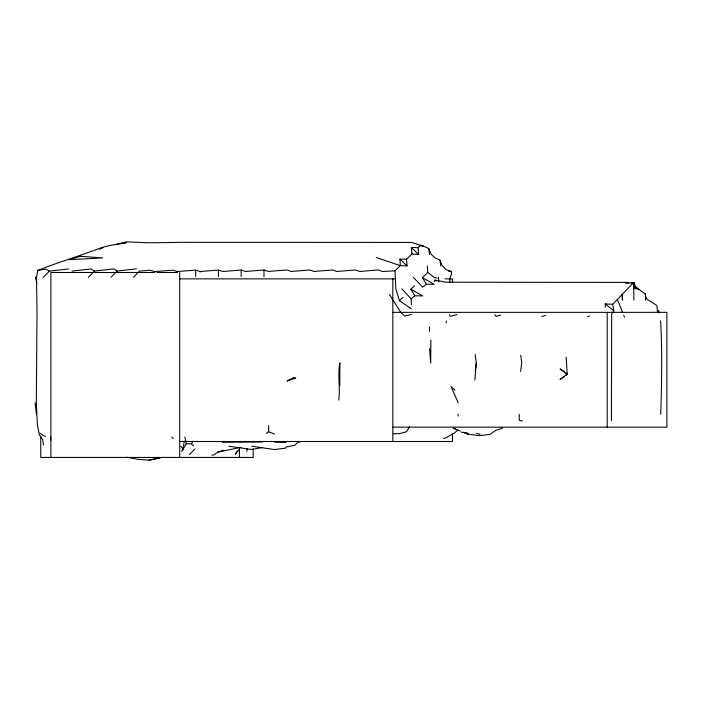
<?xml version="1.0" encoding="UTF-8"?>
<svg xmlns="http://www.w3.org/2000/svg" width="702" height="702" viewBox="0 0 702 702"><rect width="100%" height="100%" fill="white"/><g stroke="black" fill="none" stroke-linecap="round" stroke-linejoin="round"><path stroke-width="1.05" d="M622.393 294.392L622.384 300.114L622.209 294.392L633.248 282.95L634.125 282.88L635.749 288.715L638.838 289.347L645.498 294.068L645.463 300.114M339.803 385.661L339.873 362.846C337.425 375.237 340.47 387.609 338.741 400.052M633.827 300.114L633.845 282.95M611.398 420.682L611.679 314.18L613.873 310.837L612.697 304.273L622.209 294.392M430.879 340.014L430.703 363.118L429.571 348.613M449.868 282.283L449.964 277.992L451.395 274.649L451.395 271.507L446.042 269.647L442.207 265.654L439.97 260.117L434.757 257.801L431.01 254.01L428.773 248.534L423.35 246.112L411.354 242.427L183.24 242.322L149.026 242.813L126.211 241.83L115.962 244.603M446.182 323.008L446.323 320.946M474.894 379.957L476.281 362.829L475.157 354.58M246.814 451.447L247.122 448.394M475.21 371.086L476.281 362.829M520.621 371.455L521.753 362.837L520.744 355.282M182.257 450.491L183.134 448.71L184.24 441.251M68.594 268.954L49.438 271.13L45.928 269.147L37.811 270.314L36.478 277.308L37.031 311.521L36.32 402.772L37.443 425.579L38.935 432.625L45.376 436.653M181.792 451.386L186.284 443.752L184.88 436.986M434.169 281.616L434.915 280.124L445.77 282.204L628.895 282.415M409.599 426.588L406.511 431.756L399.947 433.564L393.418 433.775M186.284 443.752L191.435 443.752L192.962 441.207M235.688 453.615L237.311 450.956M235.152 454.501L239.479 449.28M427.29 265.9L427.746 272.455L422.385 277.702L426.439 284.222L434.169 284.275L422.385 277.702M133.45 277.308L139.54 271.042L150.114 270.252L154.642 271.56L172.867 270.191L177.352 271.516L195.647 270.147L200.114 271.49L218.427 270.103L222.876 271.463L241.216 270.059L245.647 271.446L263.996 270.016L268.41 271.428L286.828 269.998L291.251 271.446L309.652 269.989L314.092 271.463L332.485 269.972L336.934 271.481L355.317 269.963L359.784 271.498L378.159 269.945L382.634 271.516L395.024 270.805L400.324 265.637L407.072 265.9L406.572 259.222L411.898 254.001L418.603 254.493L418.085 247.666L419.989 245.832L423.35 246.112M110.969 277.308L117.058 271.069L136.486 268.831M189.496 454.501L194.875 449.026M88.355 277.308L94.542 271.086L113.873 268.875L117.058 271.069M43.261 277.308L49.438 271.13M411.354 308.783L399.482 300.728L402.966 297.341M410.837 289.224L422.762 295.928L414.829 295.796L410.837 289.224L414.452 285.802M565.917 375.438L567.181 374.254L566.163 357.028M411.354 304.58L411.161 298.815L414.829 295.796M457.932 430.115L453.861 433.371L445.577 438.022L443.436 438.417M644.936 294.507L645.498 294.068M426.439 284.222L422.683 287.136L413.285 277.299M565.917 372.946L567.181 374.254L559.994 379.528L564.232 376.605M223.736 450.28L217.594 452.202L213.882 454.922L211.837 455.124M266.418 433.362L268.682 431.748L268.629 425.579M93.822 250.737C103.685 245.919 115.33 244.515 126.211 242.664L121.086 243.831M99.605 249.201L103.58 247.481M92.875 250.737C74.737 257.634 56.107 262.899 38.18 270.375L37.811 270.314M502.606 428.08L495.77 430.344L490.066 434.371L479.791 435.626L468.05 434.248L463.153 432.265M587.6 316.672L589.689 316.04M541.839 316.514L545.489 315.47M500.745 315.128L496.103 316.383L494.91 314.821M456.984 314.584L450.386 316.269L449.236 314.733M411.354 314.487L404.677 316.075L400.509 311.978L389.443 294.419M217.594 452.202L240.926 447.341M127.246 457.256L137.618 459.266L149.026 460.17L160.425 457.765M149.026 460.17L160.425 457.783M285.889 447.104L294.866 445.235L298.122 442.12L300.096 442.006M262.688 447.472L251.676 449.534L228.861 446.218M285.889 448.069L274.491 449.552L251.676 446.235M71.999 271.112L91.242 268.919L94.542 271.086M262.258 441.997L222.385 442.286M625.649 283.345L633.248 282.95L633.853 288.715M154.607 272.49L50.895 272.49L50.895 457.441M156.792 272.49L177.536 272.49M179.721 278.87L394.989 278.87M444.919 278.87L452.518 278.87L452.518 282.143M392.822 312.346L666.9 312.346L666.9 427.149L392.822 427.149M179.721 441.497L452.518 441.497L452.518 433.862M376.263 257.537L400.324 265.637L399.947 259.143L406.572 259.222M411.898 254.001L411.354 247.499L418.085 247.666M274.491 442.163L285.889 442.506M605.256 307.204L605.256 303.94L612.697 304.273M631.124 282.599L634.125 282.88M448.481 271.2L451.395 271.507M455.501 428.676L453.369 428.299L460.222 431.072M461.389 432.107L468.383 433.441M522.367 421.06L519.313 420.41L519.199 414.18M437.074 278.141L434.371 277.474L427.746 272.455M476.553 433.345L480.133 434.266M268.682 431.748L274.491 434.082M564.259 371.797L560.099 368.91L567.181 374.254M605.256 303.94L613.873 310.837M434.915 280.124L436.354 281.274M634.213 285.302L638.838 289.347M454.94 390.172L451.079 386.53L458.152 402.772M399.947 259.143L407.072 265.9M411.354 247.499L418.603 254.493M466.707 432.897L468.05 434.248M171.832 436.986L173.341 438.548M180.879 446.367L183.134 448.71M191.435 443.752L193.594 446.016M401.781 288.794L411.161 298.815M634.424 286.969L635.749 288.715M38.821 434.055L42.725 439.759L43.48 445.156M617.453 299.605L622.551 312.329M623.727 315.268L624.517 317.225M645.656 296.314L646.726 299.034L656.923 305.484L657.414 311.521M399.482 300.728L395.788 288.715L395.024 270.805M35.433 277.308L36.82 283.345M457.976 414.18L458.345 416.093M659.011 312.723L658.634 310.679L658.801 312.838M660.547 320.884C662.434 351.904 661.6 383.143 660.775 414.18M439.97 260.117L440.786 265.9M428.773 248.534L429.492 254.493M35.1 402.772L36.434 414.18M50.57 436.986L50.895 440.101M438.425 277.308L438.803 281.651M607.204 312.346L607.204 427.149M429.51 326.851L429.51 331.397M392.822 278.87L392.822 441.497M263.996 270.016L263.996 276.641M253.211 448.701L253.211 457.441L40.751 457.441L40.751 436.653M241.216 270.059L241.216 276.579M239.417 448.692L239.417 457.441M218.427 270.103L218.427 276.518M200.114 271.49L200.114 272.095M195.647 270.147L195.647 276.456M179.721 272.49L179.721 457.441M177.352 271.516L177.352 271.972M293.304 377.895L286.986 381.002L295.761 378.053L293.304 377.895M80.59 256.309L69.015 259.67L102.755 257.915L80.59 256.309"/></g></svg>
